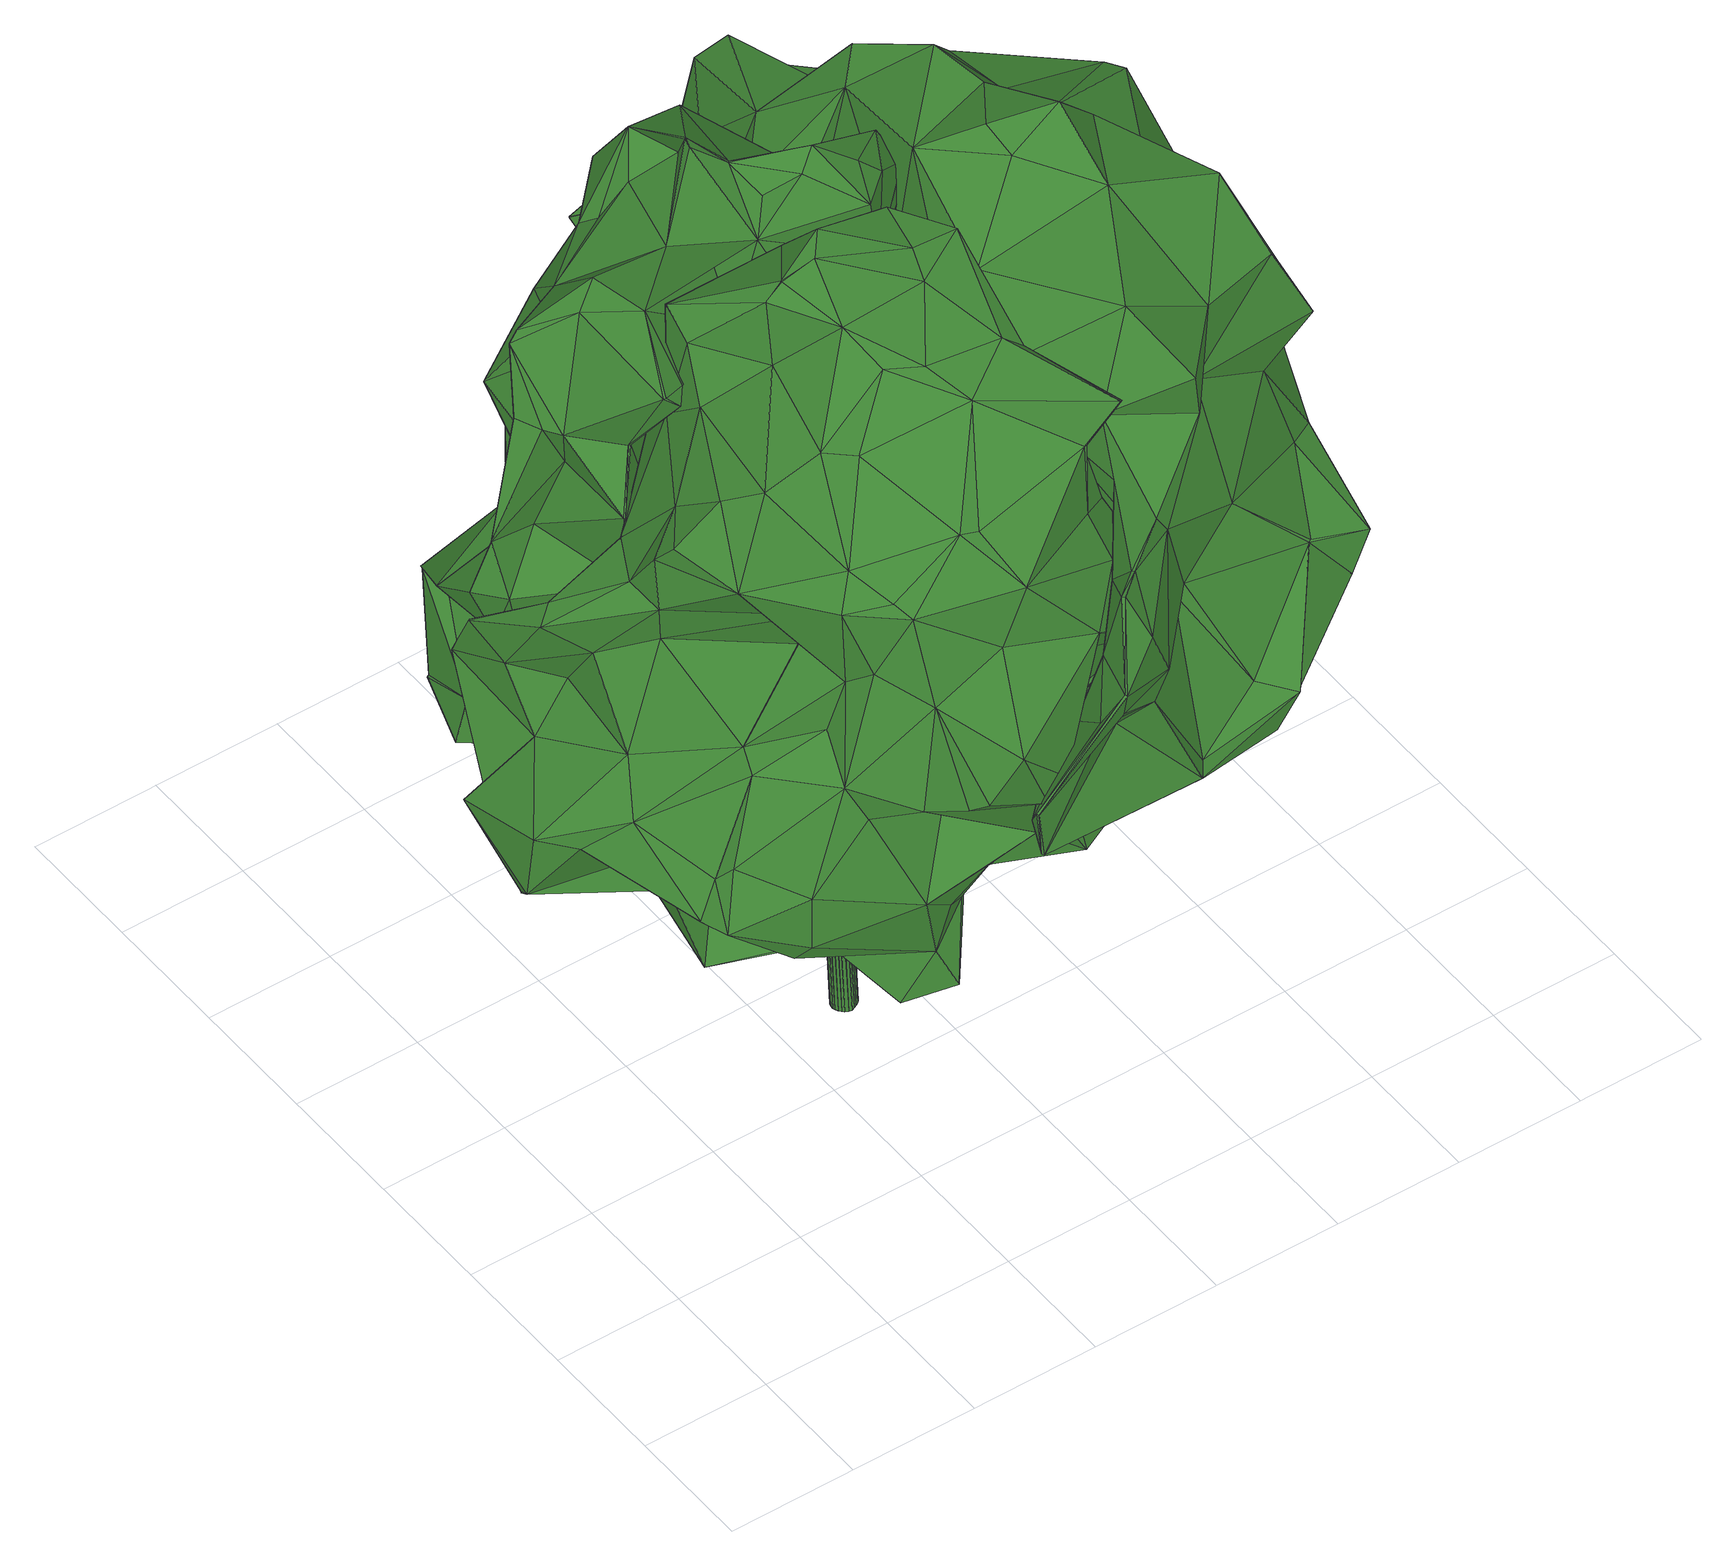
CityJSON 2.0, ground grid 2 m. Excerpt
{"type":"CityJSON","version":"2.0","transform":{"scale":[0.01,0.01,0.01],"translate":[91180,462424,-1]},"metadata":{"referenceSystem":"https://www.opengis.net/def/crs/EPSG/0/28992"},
"CityObjects":{
"tree1":{"type":"SolitaryVegetationObject","attributes":{"gtid":63,"crown_width_m":7.98,"crown_median_z":6.57,"trunk_H_m":6.69,"trunk_DBH_m":0.372,"trunk_radius_m":0.186,"trunk_base_height_m":-0.12,"original_gtid":"63"},"geometry":[{"type":"Solid","lod":"3","boundaries":[[[[0,1,2]],[[3,4,5]],[[6,4,3]],[[7,8,9]],[[10,11,7]],[[12,13,14]],[[15,16,17]],[[18,19,20]],[[21,22,23]],[[19,24,20]],[[7,16,25]],[[26,27,28]],[[29,26,28]],[[30,31,32]],[[16,11,17]],[[33,34,10]],[[35,36,37]],[[38,39,40]],[[41,42,43]],[[44,45,46]],[[44,46,47]],[[48,49,50]],[[51,52,53]],[[54,32,55]],[[20,56,57]],[[58,57,56]],[[59,60,61]],[[62,63,27]],[[64,65,66]],[[67,68,63]],[[27,63,68]],[[69,70,71]],[[13,12,72]],[[7,9,10]],[[10,9,33]],[[38,40,73]],[[74,75,76]],[[25,16,15]],[[77,78,79]],[[80,81,82]],[[10,34,83]],[[79,84,85]],[[79,85,77]],[[86,87,88]],[[86,88,89]],[[48,22,90]],[[29,91,26]],[[29,25,91]],[[30,32,54]],[[62,66,63]],[[92,63,66]],[[93,38,94]],[[19,92,24]],[[12,95,72]],[[96,97,98]],[[26,62,27]],[[99,100,101]],[[102,101,100]],[[29,8,25]],[[8,7,25]],[[96,103,60]],[[104,40,39]],[[105,106,107]],[[108,76,109]],[[19,73,92]],[[110,81,111]],[[112,113,114]],[[114,115,116]],[[107,117,118]],[[104,0,54]],[[86,119,87]],[[120,70,121]],[[122,123,124]],[[68,125,126]],[[127,128,129]],[[125,129,128]],[[130,131,125]],[[132,39,133]],[[132,134,39]],[[114,113,115]],[[102,1,135]],[[102,135,46]],[[61,136,72]],[[106,117,107]],[[121,137,120]],[[138,117,106]],[[116,112,114]],[[25,15,91]],[[89,139,86]],[[89,107,139]],[[105,89,140]],[[31,30,129]],[[141,142,41]],[[116,41,142]],[[51,36,35]],[[11,16,7]],[[66,62,64]],[[50,143,144]],[[144,143,145]],[[144,145,146]],[[85,147,148]],[[67,125,68]],[[81,5,82]],[[149,150,151]],[[152,153,67]],[[44,47,154]],[[146,155,144]],[[144,155,156]],[[35,37,157]],[[125,128,126]],[[71,70,120]],[[61,103,136]],[[119,94,158]],[[126,28,68]],[[159,94,38]],[[48,50,160]],[[53,161,51]],[[162,149,151]],[[11,108,17]],[[120,137,157]],[[148,21,85]],[[58,163,164]],[[165,3,5]],[[5,123,165]],[[15,26,91]],[[156,166,167]],[[155,166,156]],[[84,168,147]],[[115,169,116]],[[80,82,43]],[[170,167,171]],[[162,151,108]],[[5,4,82]],[[113,112,155]],[[113,155,146]],[[130,125,67]],[[29,28,172]],[[98,97,173]],[[156,167,170]],[[174,164,163]],[[77,151,78]],[[47,175,176]],[[13,154,14]],[[72,95,61]],[[177,178,179]],[[49,180,168]],[[90,22,180]],[[119,158,87]],[[31,129,125]],[[31,125,131]],[[137,95,12]],[[97,96,150]],[[97,150,149]],[[152,67,63]],[[146,145,113]],[[133,181,182]],[[102,100,1]],[[1,100,2]],[[183,176,111]],[[176,183,53]],[[69,71,113]],[[84,147,85]],[[184,185,134]],[[27,68,28]],[[99,101,46]],[[149,186,97]],[[110,5,81]],[[18,20,57]],[[135,175,47]],[[148,147,168]],[[66,65,92]],[[5,124,123]],[[183,111,81]],[[187,157,188]],[[177,187,188]],[[40,54,55]],[[134,189,39]],[[104,39,189]],[[23,174,58]],[[154,136,44]],[[148,168,180]],[[167,166,106]],[[104,189,0]],[[190,6,191]],[[93,119,192]],[[189,193,1]],[[131,32,31]],[[55,73,40]],[[164,174,48]],[[44,136,103]],[[62,26,64]],[[77,108,151]],[[159,19,88]],[[18,88,19]],[[79,194,59]],[[189,134,185]],[[164,160,140]],[[48,160,164]],[[120,187,71]],[[195,38,93]],[[196,109,197]],[[150,96,198]],[[194,150,198]],[[40,104,54]],[[157,187,120]],[[189,1,0]],[[44,98,45]],[[49,168,199]],[[108,77,76]],[[29,172,8]],[[45,98,173]],[[74,76,77]],[[200,54,201]],[[200,201,30]],[[35,157,202]],[[35,202,12]],[[185,110,193]],[[110,203,193]],[[41,43,4]],[[137,12,202]],[[182,192,165]],[[204,57,164]],[[204,89,57]],[[205,199,168]],[[145,199,69]],[[143,199,145]],[[206,70,69]],[[207,70,206]],[[86,139,208]],[[159,73,19]],[[74,85,21]],[[165,6,3]],[[177,209,178]],[[141,210,211]],[[9,8,172]],[[9,172,126]],[[79,212,84]],[[190,191,213]],[[210,6,190]],[[33,214,34]],[[190,211,210]],[[213,211,190]],[[181,215,182]],[[118,117,211]],[[23,58,56]],[[126,128,9]],[[126,172,28]],[[33,129,216]],[[87,158,88]],[[94,159,88]],[[94,88,158]],[[10,83,11]],[[89,88,18]],[[107,118,139]],[[121,95,137]],[[61,95,121]],[[205,217,206]],[[165,191,6]],[[162,186,149]],[[129,30,216]],[[135,193,175]],[[30,99,216]],[[119,93,94]],[[45,173,99]],[[216,99,173]],[[92,65,24]],[[144,170,50]],[[160,50,170]],[[160,170,171]],[[105,107,89]],[[152,63,218]],[[206,69,205]],[[159,38,73]],[[182,219,133]],[[154,13,136]],[[196,220,109]],[[17,109,220]],[[61,121,207]],[[220,196,64]],[[152,55,153]],[[32,153,55]],[[152,73,55]],[[175,193,203]],[[221,118,191]],[[17,220,15]],[[141,4,210]],[[41,4,141]],[[210,4,6]],[[23,75,74]],[[21,23,74]],[[77,85,74]],[[137,202,157]],[[151,150,78]],[[173,97,186]],[[98,44,103]],[[98,103,96]],[[194,78,150]],[[220,64,26]],[[222,112,116]],[[61,207,59]],[[207,206,59]],[[0,2,201]],[[0,201,54]],[[106,166,138]],[[170,144,156]],[[223,112,222]],[[223,222,138]],[[222,141,211]],[[222,211,138]],[[132,219,184]],[[182,184,219]],[[215,181,195]],[[39,181,133]],[[185,193,189]],[[213,118,211]],[[138,211,117]],[[61,60,103]],[[75,224,76]],[[24,65,20]],[[67,153,130]],[[130,153,131]],[[32,131,153]],[[221,86,208]],[[221,208,118]],[[108,11,83]],[[69,113,145]],[[21,148,180]],[[49,199,143]],[[50,49,143]],[[180,22,21]],[[207,121,70]],[[89,18,57]],[[108,83,162]],[[138,166,223]],[[99,46,45]],[[80,43,36]],[[43,225,36]],[[199,205,69]],[[75,23,56]],[[75,56,224]],[[197,109,76]],[[197,76,224]],[[197,224,56]],[[197,56,196]],[[71,177,113]],[[187,177,71]],[[113,177,115]],[[169,115,177]],[[80,226,81]],[[41,116,42]],[[38,181,39]],[[195,181,38]],[[132,184,134]],[[47,46,135]],[[118,208,139]],[[116,169,42]],[[9,128,127]],[[152,218,73]],[[73,218,92]],[[92,218,63]],[[209,177,188]],[[37,188,157]],[[110,124,5]],[[185,184,124]],[[192,119,221]],[[36,178,37]],[[225,178,36]],[[82,4,43]],[[93,215,195]],[[123,122,165]],[[178,209,37]],[[220,26,15]],[[64,196,65]],[[59,198,60]],[[53,52,176]],[[34,186,162]],[[162,83,34]],[[108,109,17]],[[225,43,42]],[[171,167,106]],[[176,154,47]],[[209,188,37]],[[122,124,184]],[[225,42,178]],[[169,178,42]],[[86,221,119]],[[14,51,227]],[[14,227,12]],[[212,79,59]],[[90,49,48]],[[217,168,212]],[[217,212,59]],[[90,180,49]],[[84,212,168]],[[93,182,215]],[[155,228,166]],[[223,166,228]],[[35,227,51]],[[35,12,227]],[[81,161,183]],[[81,226,161]],[[72,136,13]],[[175,110,111]],[[175,111,176]],[[51,14,52]],[[176,52,154]],[[14,154,52]],[[59,206,217]],[[205,168,217]],[[204,140,89]],[[204,164,140]],[[100,201,2]],[[58,164,57]],[[30,201,99]],[[100,99,201]],[[101,102,46]],[[184,165,122]],[[133,219,132]],[[216,214,33]],[[229,214,216]],[[186,34,214]],[[229,186,214]],[[59,194,198]],[[79,78,194]],[[96,60,198]],[[216,173,186]],[[229,216,186]],[[127,129,33]],[[33,9,127]],[[174,163,58]],[[51,161,226]],[[51,226,36]],[[183,161,53]],[[80,36,226]],[[23,22,174]],[[48,174,22]],[[182,165,184]],[[93,192,182]],[[105,230,106]],[[106,230,171]],[[171,230,160]],[[160,230,140]],[[105,140,230]],[[135,1,193]],[[118,213,191]],[[200,30,54]],[[112,223,228]],[[112,228,155]],[[177,179,169]],[[169,179,178]],[[185,124,110]],[[192,191,165]],[[221,191,192]],[[222,116,142]],[[110,175,203]],[[56,20,65]],[[56,65,196]],[[222,142,141]],[[231,232,233]],[[231,233,234]],[[234,233,235]],[[234,235,236]],[[233,232,237]],[[233,237,235]],[[235,237,238]],[[235,238,236]],[[237,232,239]],[[237,239,238]],[[238,239,240]],[[238,240,236]],[[239,232,241]],[[239,241,240]],[[240,241,242]],[[240,242,236]],[[241,232,243]],[[241,243,242]],[[242,243,244]],[[242,244,236]],[[243,232,245]],[[243,245,244]],[[244,245,246]],[[244,246,236]],[[245,232,247]],[[245,247,246]],[[246,247,248]],[[246,248,236]],[[247,232,249]],[[247,249,248]],[[248,249,250]],[[248,250,236]],[[249,232,251]],[[249,251,250]],[[250,251,252]],[[250,252,236]],[[251,232,253]],[[251,253,252]],[[252,253,254]],[[252,254,236]],[[253,232,255]],[[253,255,254]],[[254,255,256]],[[254,256,236]],[[255,232,257]],[[255,257,256]],[[256,257,258]],[[256,258,236]],[[257,232,259]],[[257,259,258]],[[258,259,260]],[[258,260,236]],[[259,232,261]],[[259,261,260]],[[260,261,262]],[[260,262,236]],[[261,232,263]],[[261,263,262]],[[262,263,264]],[[262,264,236]],[[263,232,265]],[[263,265,264]],[[264,265,266]],[[264,266,236]],[[265,232,267]],[[265,267,266]],[[266,267,268]],[[266,268,236]],[[267,232,269]],[[267,269,268]],[[268,269,270]],[[268,270,236]],[[269,232,271]],[[269,271,270]],[[270,271,272]],[[270,272,236]],[[271,232,273]],[[271,273,272]],[[272,273,274]],[[272,274,236]],[[273,232,275]],[[273,275,274]],[[274,275,276]],[[274,276,236]],[[275,232,277]],[[275,277,276]],[[276,277,278]],[[276,278,236]],[[277,232,279]],[[277,279,278]],[[278,279,280]],[[278,280,236]],[[279,232,231]],[[279,231,280]],[[280,231,234]],[[280,234,236]]]]}]},
"tree2":{"type":"SolitaryVegetationObject","attributes":{"gtid":64,"crown_width_m":6.77,"crown_median_z":7,"trunk_H_m":7.43,"trunk_DBH_m":0.334,"trunk_radius_m":0.167,"trunk_base_height_m":-0.43,"original_gtid":"64"},"geometry":[{"type":"Solid","lod":"3","boundaries":[[[[281,282,283]],[[281,283,284]],[[285,286,287]],[[288,289,290]],[[291,292,293]],[[294,295,285]],[[296,295,294]],[[297,298,299]],[[291,300,292]],[[301,302,303]],[[301,304,302]],[[305,306,307]],[[308,309,310]],[[311,312,313]],[[314,315,281]],[[316,317,318]],[[319,320,321]],[[322,323,324]],[[325,300,308]],[[326,327,328]],[[329,330,297]],[[323,331,311]],[[294,332,333]],[[308,291,334]],[[318,307,316]],[[335,336,337]],[[331,338,339]],[[340,341,342]],[[343,344,345]],[[346,347,343]],[[348,349,306]],[[311,350,323]],[[324,350,351]],[[316,307,306]],[[352,331,339]],[[353,354,355]],[[353,355,346]],[[356,304,357]],[[325,358,292]],[[359,358,325]],[[360,361,362]],[[363,364,365]],[[366,367,368]],[[309,308,334]],[[369,282,315]],[[315,282,281]],[[370,343,347]],[[334,371,309]],[[372,373,374]],[[340,375,341]],[[376,377,290]],[[378,290,377]],[[290,340,288]],[[379,380,381]],[[321,382,319]],[[382,383,304]],[[384,338,312]],[[373,385,386]],[[387,386,385]],[[328,388,305]],[[389,390,391]],[[389,392,390]],[[325,393,359]],[[305,307,318]],[[327,285,394]],[[395,394,285]],[[371,392,396]],[[324,323,350]],[[299,298,397]],[[296,294,333]],[[398,333,332]],[[399,400,397]],[[372,401,373]],[[324,351,322]],[[287,402,403]],[[313,350,311]],[[351,350,313]],[[285,332,294]],[[404,405,406]],[[407,408,356]],[[409,408,407]],[[343,410,411]],[[309,371,396]],[[325,292,300]],[[308,300,291]],[[412,413,414]],[[393,415,416]],[[393,416,359]],[[293,358,359]],[[293,292,358]],[[381,417,418]],[[419,420,421]],[[369,315,415]],[[422,423,424]],[[425,421,426]],[[427,297,299]],[[329,297,427]],[[372,365,401]],[[428,429,430]],[[288,333,398]],[[431,303,432]],[[371,334,291]],[[390,371,291]],[[392,371,390]],[[420,426,421]],[[319,354,432]],[[320,319,432]],[[383,384,302]],[[375,389,433]],[[434,357,304]],[[312,331,352]],[[392,389,435]],[[312,311,331]],[[357,407,356]],[[436,408,349]],[[409,349,408]],[[390,291,437]],[[425,419,421]],[[317,438,328]],[[285,287,395]],[[439,440,435]],[[353,405,360]],[[297,330,298]],[[439,361,404]],[[360,431,353]],[[305,318,328]],[[360,404,361]],[[427,438,317]],[[306,349,316]],[[441,430,374]],[[305,348,306]],[[403,394,442]],[[443,367,437]],[[425,437,367]],[[289,288,444]],[[287,442,395]],[[445,313,312]],[[288,340,342]],[[391,390,437]],[[446,362,439]],[[361,439,362]],[[447,310,396]],[[357,434,407]],[[369,370,282]],[[301,303,448]],[[418,411,290]],[[360,405,404]],[[320,449,321]],[[406,343,450]],[[451,310,447]],[[310,309,396]],[[353,346,406]],[[397,298,452]],[[296,422,424]],[[378,377,376]],[[391,433,389]],[[314,281,335]],[[386,453,454]],[[452,298,330]],[[305,388,348]],[[323,322,331]],[[452,399,397]],[[351,455,456]],[[351,445,455]],[[351,313,445]],[[457,441,374]],[[368,458,315]],[[415,315,458]],[[370,451,447]],[[383,459,338]],[[321,459,383]],[[308,310,393]],[[308,393,325]],[[430,460,374]],[[331,322,338]],[[322,312,338]],[[425,367,337]],[[362,461,417]],[[418,417,461]],[[462,463,464]],[[317,328,318]],[[388,403,348]],[[284,335,281]],[[457,402,287]],[[450,465,411]],[[341,433,466]],[[431,432,353]],[[432,354,353]],[[341,375,433]],[[398,444,288]],[[383,382,321]],[[430,283,370]],[[430,370,364]],[[466,426,420]],[[448,467,468]],[[452,407,434]],[[364,363,430]],[[349,348,469]],[[461,411,418]],[[352,302,384]],[[352,384,312]],[[432,449,320]],[[365,364,347]],[[417,400,360]],[[417,360,362]],[[338,384,383]],[[411,461,450]],[[406,450,461]],[[429,283,430]],[[359,412,293]],[[464,286,295]],[[285,295,286]],[[329,407,452]],[[329,452,330]],[[301,448,452]],[[349,317,316]],[[468,399,448]],[[332,379,398]],[[411,435,375]],[[290,375,340]],[[411,375,290]],[[289,444,379]],[[388,394,403]],[[343,406,346]],[[439,404,440]],[[470,459,449]],[[436,469,386]],[[349,469,436]],[[471,472,342]],[[397,400,417]],[[289,376,290]],[[312,322,445]],[[473,472,474]],[[282,370,283]],[[473,296,475]],[[441,462,428]],[[370,347,364]],[[401,355,354]],[[387,385,382]],[[387,382,386]],[[365,346,355]],[[401,365,355]],[[416,415,458]],[[457,374,373]],[[457,373,386]],[[428,283,429]],[[428,284,283]],[[391,466,433]],[[408,453,356]],[[356,382,304]],[[304,301,434]],[[452,434,301]],[[287,441,457]],[[415,476,369]],[[348,403,469]],[[370,447,343]],[[344,343,447]],[[314,477,315]],[[437,291,293]],[[392,478,396]],[[321,449,459]],[[399,452,448]],[[438,380,326]],[[379,326,380]],[[443,368,367]],[[462,284,428]],[[304,383,302]],[[448,303,467]],[[441,428,430]],[[338,459,470]],[[338,470,339]],[[461,362,446]],[[389,375,435]],[[399,468,400]],[[461,410,404]],[[349,409,317]],[[437,413,443]],[[414,413,437]],[[302,449,303]],[[284,462,479]],[[407,329,409]],[[341,420,471]],[[341,471,342]],[[424,480,296]],[[336,481,337]],[[451,369,476]],[[466,391,425]],[[380,438,482]],[[380,482,381]],[[469,403,402]],[[360,468,431]],[[400,468,360]],[[386,454,436]],[[417,483,397]],[[427,482,438]],[[352,339,302]],[[285,484,332]],[[379,332,484]],[[442,287,403]],[[379,484,326]],[[303,449,432]],[[379,444,398]],[[420,419,471]],[[379,381,376]],[[385,373,401]],[[337,367,335]],[[382,385,319]],[[365,347,346]],[[354,319,401]],[[319,385,401]],[[372,363,365]],[[437,293,412]],[[423,481,336]],[[337,481,425]],[[425,481,419]],[[296,473,422]],[[351,456,485]],[[351,485,322]],[[386,382,453]],[[322,485,445]],[[482,486,381]],[[481,423,474]],[[481,474,419]],[[422,474,423]],[[369,451,370]],[[393,451,476]],[[393,310,451]],[[415,393,476]],[[363,460,430]],[[372,374,460]],[[372,460,363]],[[464,463,287]],[[339,449,302]],[[339,470,449]],[[341,466,420]],[[391,487,425]],[[425,487,437]],[[326,328,488]],[[441,287,463]],[[441,463,462]],[[437,487,391]],[[426,466,425]],[[483,486,489]],[[475,296,333]],[[475,333,288]],[[366,368,315]],[[471,419,474]],[[411,465,343]],[[327,394,328]],[[484,327,326]],[[418,378,381]],[[376,381,378]],[[450,343,465]],[[345,344,447]],[[478,345,447]],[[478,447,396]],[[478,404,345]],[[484,285,327]],[[435,440,392]],[[392,440,478]],[[404,478,440]],[[345,404,410]],[[345,410,343]],[[356,453,382]],[[412,414,437]],[[317,409,427]],[[329,427,409]],[[284,479,335]],[[490,424,479]],[[423,479,424]],[[490,479,462]],[[335,479,336]],[[423,336,479]],[[471,474,472]],[[286,464,287]],[[376,289,379]],[[443,458,368]],[[475,288,472]],[[438,488,328]],[[473,475,472]],[[342,472,288]],[[353,406,405]],[[438,326,488]],[[359,413,412]],[[416,413,359]],[[295,296,480]],[[295,480,464]],[[464,480,462]],[[462,480,490]],[[490,480,424]],[[406,461,404]],[[395,442,394]],[[458,413,416]],[[335,477,314]],[[367,477,335]],[[366,315,477]],[[366,477,367]],[[474,422,473]],[[290,378,418]],[[431,467,303]],[[417,381,483]],[[468,467,431]],[[443,413,458]],[[386,402,457]],[[469,402,386]],[[455,485,456]],[[445,485,455]],[[436,454,408]],[[408,454,453]],[[483,381,486]],[[446,410,461]],[[411,410,435]],[[439,435,410]],[[439,410,446]],[[328,394,388]],[[299,489,427]],[[397,489,299]],[[483,489,397]],[[482,489,486]],[[482,427,489]],[[491,492,493]],[[491,493,494]],[[494,493,495]],[[494,495,496]],[[493,492,497]],[[493,497,495]],[[495,497,498]],[[495,498,496]],[[497,492,499]],[[497,499,498]],[[498,499,500]],[[498,500,496]],[[499,492,501]],[[499,501,500]],[[500,501,502]],[[500,502,496]],[[501,492,503]],[[501,503,502]],[[502,503,504]],[[502,504,496]],[[503,492,505]],[[503,505,504]],[[504,505,506]],[[504,506,496]],[[505,492,507]],[[505,507,506]],[[506,507,508]],[[506,508,496]],[[507,492,509]],[[507,509,508]],[[508,509,510]],[[508,510,496]],[[509,492,511]],[[509,511,510]],[[510,511,512]],[[510,512,496]],[[511,492,513]],[[511,513,512]],[[512,513,514]],[[512,514,496]],[[513,492,515]],[[513,515,514]],[[514,515,516]],[[514,516,496]],[[515,492,517]],[[515,517,516]],[[516,517,518]],[[516,518,496]],[[517,492,519]],[[517,519,518]],[[518,519,520]],[[518,520,496]],[[519,492,521]],[[519,521,520]],[[520,521,522]],[[520,522,496]],[[521,492,523]],[[521,523,522]],[[522,523,524]],[[522,524,496]],[[523,492,525]],[[523,525,524]],[[524,525,526]],[[524,526,496]],[[525,492,527]],[[525,527,526]],[[526,527,528]],[[526,528,496]],[[527,492,529]],[[527,529,528]],[[528,529,530]],[[528,530,496]],[[529,492,531]],[[529,531,530]],[[530,531,532]],[[530,532,496]],[[531,492,533]],[[531,533,532]],[[532,533,534]],[[532,534,496]],[[533,492,535]],[[533,535,534]],[[534,535,536]],[[534,536,496]],[[535,492,537]],[[535,537,536]],[[536,537,538]],[[536,538,496]],[[537,492,539]],[[537,539,538]],[[538,539,540]],[[538,540,496]],[[539,492,491]],[[539,491,540]],[[540,491,494]],[[540,494,496]]]]}]},
"tree3":{"type":"SolitaryVegetationObject","attributes":{"gtid":66,"crown_width_m":9.76,"crown_median_z":7.3,"trunk_H_m":6.89,"trunk_DBH_m":0.474,"trunk_radius_m":0.237,"trunk_base_height_m":0.41,"original_gtid":"66"},"geometry":[{"type":"Solid","lod":"3","boundaries":[[[[541,542,543]],[[544,545,546]],[[547,548,549]],[[550,548,547]],[[551,552,553]],[[554,555,556]],[[557,558,559]],[[560,561,562]],[[563,564,565]],[[566,567,568]],[[569,570,571]],[[572,571,570]],[[573,574,575]],[[576,577,560]],[[578,579,580]],[[581,560,582]],[[583,579,584]],[[578,584,579]],[[585,586,587]],[[588,589,590]],[[591,592,593]],[[594,595,596]],[[597,594,596]],[[598,599,600]],[[601,602,603]],[[604,605,606]],[[607,608,609]],[[610,611,612]],[[588,590,613]],[[541,543,614]],[[615,616,610]],[[617,618,613]],[[619,610,594]],[[620,621,603]],[[622,621,620]],[[623,605,624]],[[625,626,627]],[[575,626,625]],[[628,621,629]],[[556,630,554]],[[631,632,559]],[[606,633,634]],[[635,636,637]],[[638,561,604]],[[639,638,604]],[[616,615,640]],[[641,623,560]],[[642,544,598]],[[559,558,631]],[[643,644,603]],[[645,646,647]],[[556,593,647]],[[648,645,649]],[[650,651,618]],[[613,618,651]],[[644,601,603]],[[562,582,560]],[[652,653,654]],[[652,654,655]],[[656,597,589]],[[657,573,658]],[[659,657,658]],[[569,660,661]],[[582,662,581]],[[622,663,664]],[[665,666,547]],[[648,649,550]],[[606,639,604]],[[667,623,641]],[[589,597,668]],[[623,624,560]],[[668,597,669]],[[560,624,561]],[[642,587,670]],[[604,624,605]],[[671,672,576]],[[673,660,674]],[[675,676,611]],[[664,629,621]],[[601,633,605]],[[623,667,605]],[[667,601,605]],[[677,678,668]],[[654,653,679]],[[554,680,555]],[[646,648,542]],[[645,648,646]],[[681,682,663]],[[627,683,565]],[[571,592,591]],[[562,561,638]],[[684,685,640]],[[686,650,614]],[[541,614,650]],[[687,688,592]],[[689,690,691]],[[580,669,685]],[[668,669,580]],[[580,579,677]],[[674,660,692]],[[604,561,624]],[[593,592,647]],[[693,694,553]],[[632,568,559]],[[557,559,568]],[[675,632,631]],[[695,696,697]],[[676,675,696]],[[676,696,695]],[[640,685,669]],[[640,615,684]],[[565,698,563]],[[636,582,637]],[[628,629,549]],[[663,699,700]],[[627,626,701]],[[702,703,704]],[[705,702,704]],[[603,621,706]],[[558,701,631]],[[542,707,708]],[[602,601,709]],[[660,569,692]],[[709,560,577]],[[585,634,643]],[[543,710,614]],[[699,663,622]],[[696,701,697]],[[609,711,693]],[[565,712,698]],[[557,698,712]],[[581,662,713]],[[581,713,672]],[[700,699,714]],[[715,690,689]],[[708,707,716]],[[717,686,614]],[[570,649,572]],[[543,542,607]],[[695,718,676]],[[590,719,720]],[[721,722,723]],[[717,724,686]],[[543,609,710]],[[636,662,582]],[[571,725,569]],[[591,545,726]],[[727,546,728]],[[726,670,729]],[[700,714,575]],[[598,544,599]],[[729,569,725]],[[654,659,655]],[[697,702,695]],[[670,587,730]],[[586,730,587]],[[675,701,696]],[[631,701,675]],[[726,725,571]],[[731,551,553]],[[628,586,643]],[[568,721,698]],[[732,686,733]],[[549,586,628]],[[544,546,599]],[[656,734,594]],[[733,734,656]],[[600,599,546]],[[634,585,735]],[[736,546,727]],[[568,698,557]],[[661,674,586]],[[661,586,549]],[[737,563,738]],[[678,719,668]],[[591,593,555]],[[600,546,736]],[[567,691,722]],[[686,732,650]],[[739,662,636]],[[655,662,739]],[[567,722,721]],[[609,693,710]],[[713,655,659]],[[700,575,681]],[[700,681,663]],[[731,682,681]],[[667,709,601]],[[655,739,652]],[[678,720,719]],[[740,578,741]],[[740,741,684]],[[663,665,742]],[[743,744,646]],[[745,608,607]],[[745,607,648]],[[547,608,550]],[[737,746,563]],[[546,747,728]],[[727,728,747]],[[547,742,665]],[[542,648,607]],[[655,713,662]],[[617,743,716]],[[714,748,658]],[[719,590,668]],[[727,555,749]],[[671,576,560]],[[673,674,661]],[[739,600,750]],[[541,707,542]],[[556,555,593]],[[583,736,749]],[[634,735,751]],[[668,580,677]],[[752,753,552]],[[723,738,721]],[[721,738,698]],[[563,698,738]],[[613,720,617]],[[673,661,660]],[[609,543,607]],[[575,551,681]],[[663,682,665]],[[590,589,668]],[[568,567,721]],[[625,551,575]],[[619,594,734]],[[619,734,722]],[[659,654,657]],[[680,678,754]],[[606,605,633]],[[644,633,601]],[[644,634,633]],[[725,726,729]],[[730,586,569]],[[585,643,586]],[[639,755,638]],[[742,629,664]],[[742,664,663]],[[742,547,629]],[[549,629,547]],[[656,589,588]],[[640,669,616]],[[627,753,752]],[[596,616,669]],[[731,553,694]],[[569,661,756]],[[569,756,570]],[[550,608,648]],[[745,648,608]],[[735,587,642]],[[653,740,684]],[[652,740,653]],[[757,709,620]],[[602,709,757]],[[716,707,618]],[[596,595,616]],[[591,726,571]],[[758,545,544]],[[554,630,720]],[[687,592,571]],[[687,571,572]],[[641,709,667]],[[664,621,622]],[[681,551,731]],[[678,554,720]],[[590,720,613]],[[759,679,653]],[[654,679,759]],[[736,750,600]],[[736,727,749]],[[733,760,734]],[[656,588,651]],[[738,723,737]],[[563,746,564]],[[724,564,746]],[[760,733,686]],[[723,722,734]],[[549,548,661]],[[643,634,644]],[[693,553,710]],[[702,718,695]],[[625,761,551]],[[710,717,614]],[[594,597,656]],[[759,762,705]],[[759,615,762]],[[553,552,717]],[[749,555,680]],[[748,577,672]],[[566,568,632]],[[617,716,618]],[[541,618,707]],[[650,618,541]],[[545,763,546]],[[564,753,627]],[[670,730,729]],[[609,608,764]],[[649,548,550]],[[735,585,587]],[[685,684,741]],[[600,636,635]],[[739,636,600]],[[638,755,635]],[[692,586,674]],[[692,569,586]],[[751,635,755]],[[765,635,751]],[[752,552,625]],[[545,591,763]],[[760,746,737]],[[654,705,574]],[[654,574,657]],[[573,657,574]],[[670,726,758]],[[670,758,642]],[[717,710,553]],[[649,756,548]],[[649,570,756]],[[762,615,766]],[[762,766,702]],[[615,759,684]],[[684,759,653]],[[554,678,680]],[[732,651,650]],[[613,651,588]],[[686,746,760]],[[686,724,746]],[[723,734,737]],[[760,737,734]],[[572,649,688]],[[572,688,687]],[[645,688,649]],[[573,575,714]],[[759,705,654]],[[647,688,645]],[[592,688,647]],[[558,683,701]],[[626,575,703]],[[732,733,651]],[[656,651,733]],[[652,750,740]],[[739,750,652]],[[578,740,750]],[[557,712,558]],[[685,741,580]],[[580,741,578]],[[542,743,646]],[[708,743,542]],[[610,616,595]],[[610,595,594]],[[562,638,637]],[[669,597,596]],[[724,767,564]],[[697,703,702]],[[626,703,697]],[[635,637,638]],[[627,565,564]],[[562,637,582]],[[724,717,767]],[[628,706,621]],[[617,720,630]],[[694,682,731]],[[646,744,647]],[[643,706,628]],[[603,706,643]],[[658,573,714]],[[709,577,620]],[[748,672,713]],[[658,748,713]],[[713,659,658]],[[749,754,583]],[[680,754,749]],[[755,634,751]],[[583,754,678]],[[755,639,634]],[[606,634,639]],[[727,763,555]],[[747,763,727]],[[747,546,763]],[[722,690,619]],[[715,619,690]],[[691,690,722]],[[768,566,632]],[[768,632,675]],[[566,691,567]],[[677,579,678]],[[583,678,579]],[[768,675,691]],[[768,691,566]],[[714,699,748]],[[751,735,642]],[[751,642,765]],[[758,726,545]],[[556,744,630]],[[765,642,635]],[[598,635,642]],[[600,635,598]],[[555,763,591]],[[583,584,736]],[[702,705,762]],[[766,615,612]],[[619,715,610]],[[611,610,715]],[[574,704,703]],[[544,642,758]],[[730,569,729]],[[552,761,625]],[[625,627,752]],[[552,753,717]],[[767,717,753]],[[767,753,564]],[[701,683,627]],[[552,551,761]],[[769,666,665]],[[764,666,769]],[[575,574,703]],[[574,705,704]],[[766,718,702]],[[612,718,766]],[[691,675,689]],[[769,665,682]],[[769,682,694]],[[612,676,718]],[[565,683,712]],[[609,764,711]],[[626,697,701]],[[716,743,708]],[[630,743,617]],[[611,715,689]],[[611,689,675]],[[581,671,560]],[[620,603,602]],[[620,602,770]],[[757,770,602]],[[757,620,770]],[[581,672,671]],[[748,699,577]],[[769,711,764]],[[694,711,769]],[[694,693,711]],[[661,548,756]],[[709,641,560]],[[620,577,622]],[[576,672,577]],[[622,577,699]],[[608,666,764]],[[547,666,608]],[[676,612,611]],[[610,612,615]],[[647,744,556]],[[743,630,744]],[[736,584,750]],[[578,750,584]],[[683,558,712]],[[771,772,773]],[[771,773,774]],[[774,773,775]],[[774,775,776]],[[773,772,777]],[[773,777,775]],[[775,777,778]],[[775,778,776]],[[777,772,779]],[[777,779,778]],[[778,779,780]],[[778,780,776]],[[779,772,781]],[[779,781,780]],[[780,781,782]],[[780,782,776]],[[781,772,783]],[[781,783,782]],[[782,783,784]],[[782,784,776]],[[783,772,785]],[[783,785,784]],[[784,785,786]],[[784,786,776]],[[785,772,787]],[[785,787,786]],[[786,787,788]],[[786,788,776]],[[787,772,789]],[[787,789,788]],[[788,789,790]],[[788,790,776]],[[789,772,791]],[[789,791,790]],[[790,791,792]],[[790,792,776]],[[791,772,793]],[[791,793,792]],[[792,793,794]],[[792,794,776]],[[793,772,795]],[[793,795,794]],[[794,795,796]],[[794,796,776]],[[795,772,797]],[[795,797,796]],[[796,797,798]],[[796,798,776]],[[797,772,799]],[[797,799,798]],[[798,799,800]],[[798,800,776]],[[799,772,801]],[[799,801,800]],[[800,801,802]],[[800,802,776]],[[801,772,803]],[[801,803,802]],[[802,803,804]],[[802,804,776]],[[803,772,805]],[[803,805,804]],[[804,805,806]],[[804,806,776]],[[805,772,807]],[[805,807,806]],[[806,807,808]],[[806,808,776]],[[807,772,809]],[[807,809,808]],[[808,809,810]],[[808,810,776]],[[809,772,811]],[[809,811,810]],[[810,811,812]],[[810,812,776]],[[811,772,813]],[[811,813,812]],[[812,813,814]],[[812,814,776]],[[813,772,815]],[[813,815,814]],[[814,815,816]],[[814,816,776]],[[815,772,817]],[[815,817,816]],[[816,817,818]],[[816,818,776]],[[817,772,819]],[[817,819,818]],[[818,819,820]],[[818,820,776]],[[819,772,771]],[[819,771,820]],[[820,771,774]],[[820,774,776]]]]}]}
},
"vertices":[
[880,398,894],[811,470,818],[864,439,888],[616,357,489],[559,392,381],[646,366,496],[549,308,444],[532,704,1332],[547,643,1404],[672,657,1361],[535,717,1299],[362,734,1296],[591,863,472],[667,848,547],[669,750,536],[437,608,1357],[361,731,1298],[355,674,1275],[386,288,942],[423,250,1054],[348,310,1058],[99,655,901],[157,616,850],[206,531,972],[407,272,1075],[467,614,1375],[510,533,1328],[587,450,1276],[650,541,1327],[519,610,1391],[756,521,1042],[728,432,1153],[769,339,1122],[636,676,1156],[586,703,1143],[561,815,323],[639,639,337],[550,798,314],[686,188,927],[810,228,847],[749,244,983],[446,406,372],[464,551,307],[592,468,316],[643,733,731],[676,659,859],[768,609,755],[790,639,720],[159,538,720],[110,683,665],[30,574,603],[678,657,394],[677,715,540],[689,650,507],[809,331,1017],[730,276,1056],[272,441,1037],[370,332,901],[390,432,935],[319,841,696],[479,809,770],[447,754,624],[534,473,1283],[620,389,1242],[415,451,1212],[385,345,1092],[463,430,1195],[774,262,1254],[704,437,1273],[201,704,530],[258,807,468],[256,744,408],[605,857,555],[581,209,1057],[195,584,989],[196,529,1074],[261,571,1103],[234,658,990],[365,750,902],[252,711,836],[615,499,461],[726,484,478],[603,442,337],[438,713,1161],[165,765,797],[124,672,920],[399,191,753],[424,123,795],[432,211,914],[332,280,764],[160,677,752],[466,610,1377],[521,280,1134],[598,141,744],[520,130,830],[568,753,472],[485,838,828],[458,812,947],[567,741,845],[712,637,945],[782,489,872],[725,539,867],[758,526,830],[542,794,745],[854,297,898],[189,336,649],[160,309,562],[272,272,595],[350,714,1112],[353,641,1180],[683,461,634],[714,628,609],[240,474,322],[249,638,378],[288,536,246],[312,583,228],[376,482,277],[274,274,501],[420,215,545],[560,130,724],[249,840,443],[403,788,458],[693,276,690],[660,302,687],[737,365,668],[733,427,1250],[738,587,1339],[701,582,1232],[732,586,1259],[740,562,1146],[777,263,1253],[780,350,1198],[841,248,659],[832,200,655],[836,277,654],[764,586,759],[615,812,582],[420,801,439],[260,295,472],[357,260,707],[237,361,777],[419,273,313],[398,353,348],[28,732,554],[33,593,484],[55,639,441],[54,636,440],[79,789,820],[76,787,820],[432,808,986],[415,820,903],[387,797,1042],[728,281,1180],[732,281,1179],[672,714,683],[214,520,445],[215,537,508],[413,811,350],[437,94,820],[546,216,958],[121,473,666],[693,616,459],[432,771,1090],[395,466,850],[252,402,790],[623,199,587],[283,440,535],[158,496,598],[85,839,718],[397,586,270],[73,526,600],[125,323,597],[662,585,1348],[540,715,931],[221,549,895],[761,584,757],[790,646,636],[338,736,363],[530,651,364],[451,638,438],[94,730,776],[779,228,836],[822,201,654],[700,600,490],[801,275,652],[765,365,676],[533,691,1001],[287,778,398],[413,807,348],[798,385,737],[517,269,461],[531,226,548],[627,135,594],[773,473,762],[393,771,803],[702,219,868],[319,446,1196],[279,493,1165],[423,828,813],[62,734,560],[751,450,959],[775,460,942],[455,795,360],[769,473,762],[349,345,813],[145,753,646],[205,742,656],[326,730,518],[508,285,702],[455,791,359],[484,229,346],[457,244,412],[182,776,758],[475,235,497],[604,672,1110],[682,274,723],[719,660,1008],[208,771,716],[550,275,1127],[824,201,652],[443,601,1240],[572,173,628],[365,369,380],[367,371,383],[209,502,1108],[560,570,323],[691,613,458],[579,758,439],[293,532,386],[599,636,1065],[158,336,648],[509,502,89],[490,502,88],[508,506,88],[489,517,758],[488,522,758],[470,517,757],[506,511,88],[486,526,758],[503,515,88],[483,530,758],[500,518,88],[480,533,757],[495,520,88],[475,535,757],[490,521,88],[471,536,757],[486,520,87],[466,535,757],[481,518,87],[461,534,757],[477,515,87],[457,531,757],[474,512,87],[454,527,757],[472,507,87],[452,523,757],[471,502,87],[451,518,757],[472,498,88],[452,513,757],[474,493,88],[454,509,757],[477,489,88],[457,505,757],[480,486,88],[460,502,757],[485,484,88],[465,500,758],[490,483,88],[470,499,758],[494,484,89],[474,499,758],[499,486,89],[479,501,758],[503,489,89],[483,504,758],[506,492,89],[486,508,758],[508,497,89],[488,512,758],
[444,1047,1148],[522,1123,1167],[460,1063,1088],[369,1046,1068],[120,922,751],[238,916,759],[289,999,751],[290,719,817],[277,824,763],[388,822,909],[680,685,1245],[715,727,1348],[658,674,1360],[105,826,825],[156,834,887],[132,814,914],[507,867,323],[543,858,333],[542,854,332],[783,776,1287],[614,1082,497],[673,1194,508],[653,1135,539],[592,1119,469],[185,1034,450],[249,1061,447],[212,997,418],[783,774,1241],[754,834,1141],[748,874,1135],[865,1211,287],[788,1224,359],[845,1192,286],[458,1022,1169],[528,1050,1279],[235,975,408],[300,862,392],[162,937,418],[571,1311,646],[657,1322,640],[598,1321,577],[810,1241,286],[842,1235,285],[841,1234,282],[763,809,1331],[285,991,607],[196,1011,669],[175,929,498],[485,921,343],[502,902,342],[790,1228,359],[149,830,719],[140,784,825],[757,758,1209],[338,956,1164],[237,901,1184],[325,849,1274],[736,1255,437],[763,1273,479],[353,751,908],[303,732,1065],[252,672,1002],[556,1026,957],[614,921,1014],[605,889,975],[608,1143,882],[576,1180,956],[251,1064,462],[388,1007,441],[864,1212,284],[815,1189,275],[754,1241,462],[654,1095,726],[683,1207,744],[628,1189,801],[549,1112,443],[552,1111,443],[690,748,1365],[644,789,1388],[649,909,740],[650,790,808],[628,771,768],[527,1203,906],[574,1183,956],[585,1195,905],[562,983,1265],[457,864,1244],[510,896,1391],[652,1114,1174],[583,1087,1092],[723,792,1117],[525,1196,894],[514,1119,756],[397,1153,817],[426,822,993],[360,967,763],[385,925,950],[406,970,786],[299,888,702],[374,978,597],[438,897,637],[559,1200,525],[631,1243,509],[737,1251,438],[561,1191,669],[458,1105,624],[563,1188,667],[186,1033,454],[510,801,1104],[598,725,1137],[501,772,1144],[622,769,1022],[676,896,1255],[175,1032,664],[174,1034,666],[720,825,1105],[573,865,489],[170,804,723],[608,936,537],[599,904,588],[625,1192,800],[348,1036,751],[286,995,608],[604,852,918],[611,933,760],[549,989,800],[538,1037,458],[447,1010,461],[456,942,390],[601,852,916],[533,849,942],[619,777,1357],[552,854,1356],[571,802,1324],[593,1023,1304],[555,857,1354],[558,854,644],[486,929,783],[304,657,1211],[325,647,1194],[307,656,1212],[218,816,1075],[224,900,1167],[202,859,1072],[347,760,1270],[347,674,1199],[398,818,456],[341,1048,990],[446,1022,1072],[505,1136,932],[651,1094,724],[693,1228,700],[321,764,1088],[581,1073,467],[599,789,988],[445,1009,464],[532,759,1298],[301,875,454],[648,788,809],[602,791,988],[377,1034,884],[197,1015,670],[506,878,1391],[275,823,760],[799,1177,280],[646,790,808],[655,940,1054],[613,1063,523],[689,1279,600],[469,993,822],[663,1000,1116],[577,955,464],[558,1109,548],[543,1076,567],[758,1141,244],[757,1142,241],[358,1096,778],[513,897,1391],[655,1254,515],[503,1174,903],[560,934,787],[270,1023,969],[309,974,941],[251,871,890],[429,958,973],[347,676,1195],[546,1077,569],[551,1007,594],[375,1023,584],[760,1275,479],[299,732,1066],[251,675,1002],[260,823,985],[232,788,1079],[214,830,888],[643,1029,1192],[497,1007,1227],[619,843,1030],[321,945,1117],[245,859,976],[295,838,1234],[390,881,467],[518,949,549],[192,917,727],[757,1143,244],[453,920,461],[500,817,1224],[219,952,487],[480,913,457],[310,897,1104],[457,952,56],[440,952,57],[456,956,57],[481,948,800],[481,952,800],[465,948,800],[454,960,57],[479,956,800],[452,964,57],[476,960,800],[448,966,57],[473,962,800],[444,968,57],[469,964,800],[440,969,57],[465,965,801],[436,968,57],[460,964,801],[432,966,57],[456,962,801],[428,964,57],[453,960,801],[426,960,58],[450,956,801],[424,956,58],[449,952,801],[423,952,58],[448,948,801],[424,948,58],[449,944,801],[425,944,57],[450,940,801],[428,940,57],[453,936,801],[432,938,57],[456,933,801],[436,936,57],[460,932,801],[440,935,57],[465,931,800],[444,936,57],[469,932,800],[448,938,57],[473,933,800],[452,940,57],[476,936,800],[454,943,56],[479,939,800],[456,948,56],[481,943,800],
[744,549,1288],[759,719,1372],[732,621,1238],[1081,1110,755],[1001,1089,944],[1134,1090,787],[626,933,910],[693,1068,1031],[618,996,868],[664,967,1151],[782,524,844],[820,445,1014],[796,474,1030],[1165,793,1227],[1160,953,1086],[1144,815,1233],[501,75,782],[523,116,725],[511,77,700],[858,980,279],[960,1176,272],[1027,1030,354],[671,116,1062],[723,210,989],[667,153,924],[635,106,849],[649,80,882],[503,72,782],[749,1244,998],[761,1223,1134],[897,1216,1048],[802,1202,1170],[820,646,646],[940,543,696],[756,499,747],[859,920,499],[708,916,454],[1276,678,716],[1178,668,889],[1200,565,830],[988,896,407],[1032,963,379],[1185,769,893],[1205,785,825],[729,1220,665],[682,1180,827],[753,1118,741],[1112,386,1236],[1172,374,1102],[1172,455,1132],[1030,1086,999],[974,1020,1135],[1047,978,1153],[960,265,950],[1076,246,830],[1138,370,877],[1099,386,1022],[1080,1072,705],[1104,1083,740],[1082,1000,717],[685,1165,396],[710,1135,438],[673,1129,517],[938,1196,273],[873,1190,282],[906,1288,443],[746,739,1167],[709,921,1126],[746,708,1113],[1073,245,827],[975,129,695],[976,134,694],[1105,496,1304],[707,476,1174],[1139,238,735],[1161,228,815],[1011,655,1341],[941,523,1355],[858,234,883],[690,930,426],[711,1014,534],[686,880,540],[826,1099,255],[916,1175,258],[887,309,869],[868,310,745],[840,239,871],[633,1052,748],[651,962,748],[999,725,1308],[538,121,706],[514,74,699],[878,1245,435],[827,1231,492],[1010,1025,532],[1058,963,496],[1039,997,483],[968,1182,408],[916,1285,444],[1193,283,758],[784,980,265],[959,1141,724],[720,1216,653],[720,1196,486],[828,953,1340],[899,865,1368],[982,946,1243],[779,901,1327],[725,1031,1207],[850,356,1313],[982,350,1242],[1161,668,569],[1124,438,552],[1005,556,646],[1027,766,552],[962,353,1112],[946,577,680],[889,731,669],[992,775,578],[586,1266,900],[645,1201,943],[1029,832,497],[683,744,695],[671,906,732],[705,848,831],[748,952,983],[755,1127,243],[1203,536,1015],[1182,398,866],[897,1117,875],[921,994,432],[896,875,494],[584,1264,901],[596,1255,872],[805,117,640],[941,135,638],[1159,644,918],[1196,665,1061],[1109,431,565],[1114,826,1097],[749,555,784],[785,617,818],[656,201,767],[1188,408,617],[1222,405,749],[769,298,1202],[871,1028,1116],[848,1011,1192],[825,144,641],[843,236,870],[725,116,833],[599,1257,874],[789,608,1071],[807,623,887],[916,176,620],[824,145,637],[851,239,655],[642,68,932],[719,752,554],[731,678,596],[655,245,728],[912,244,642],[870,312,743],[890,332,756],[1004,406,719],[750,1068,670],[850,618,1387],[845,670,1407],[783,983,269],[716,501,1141],[858,668,1050],[632,110,851],[921,840,496],[751,674,599],[935,180,697],[937,630,1428],[755,416,1108],[926,165,629],[1198,583,1083],[1077,628,1244],[644,65,931],[755,124,870],[701,87,990],[771,273,1098],[876,1213,1006],[954,1144,974],[1177,913,892],[1016,940,792],[849,1192,975],[747,1117,848],[779,542,846],[865,216,1281],[884,233,1191],[810,204,1037],[857,1082,649],[1239,883,816],[717,149,1057],[675,113,1061],[1120,830,637],[1193,652,642],[1225,632,698],[675,832,758],[910,766,1371],[982,821,1271],[757,921,1142],[714,153,1056],[1029,1012,984],[762,828,544],[1180,910,892],[1180,797,683],[899,1115,505],[824,279,998],[785,259,1002],[1105,765,961],[925,1169,474],[728,1163,1052],[846,1052,357],[970,1076,889],[1100,409,590],[788,199,1075],[923,404,815],[987,335,748],[1036,1031,991],[835,823,1036],[947,1036,538],[939,182,694],[781,263,1035],[687,151,785],[845,781,894],[793,1053,467],[914,702,141],[890,702,141],[913,708,141],[920,708,830],[919,715,830],[897,708,830],[910,714,141],[917,720,830],[907,719,141],[913,725,830],[902,723,141],[908,729,830],[896,725,141],[902,731,830],[890,726,141],[896,732,830],[884,725,141],[890,731,830],[878,722,141],[885,729,830],[873,719,141],[880,725,830],[869,714,141],[876,720,830],[867,708,141],[874,714,830],[866,702,141],[873,708,830],[867,696,141],[874,702,830],[870,690,141],[876,696,830],[873,685,141],[880,691,830],[878,681,141],[885,688,830],[884,679,141],[891,685,830],[890,678,141],[897,685,830],[896,679,141],[903,685,830],[902,682,141],[909,688,830],[907,685,141],[913,692,830],[911,690,141],[917,697,830],[913,696,141],[920,702,830]
]}
